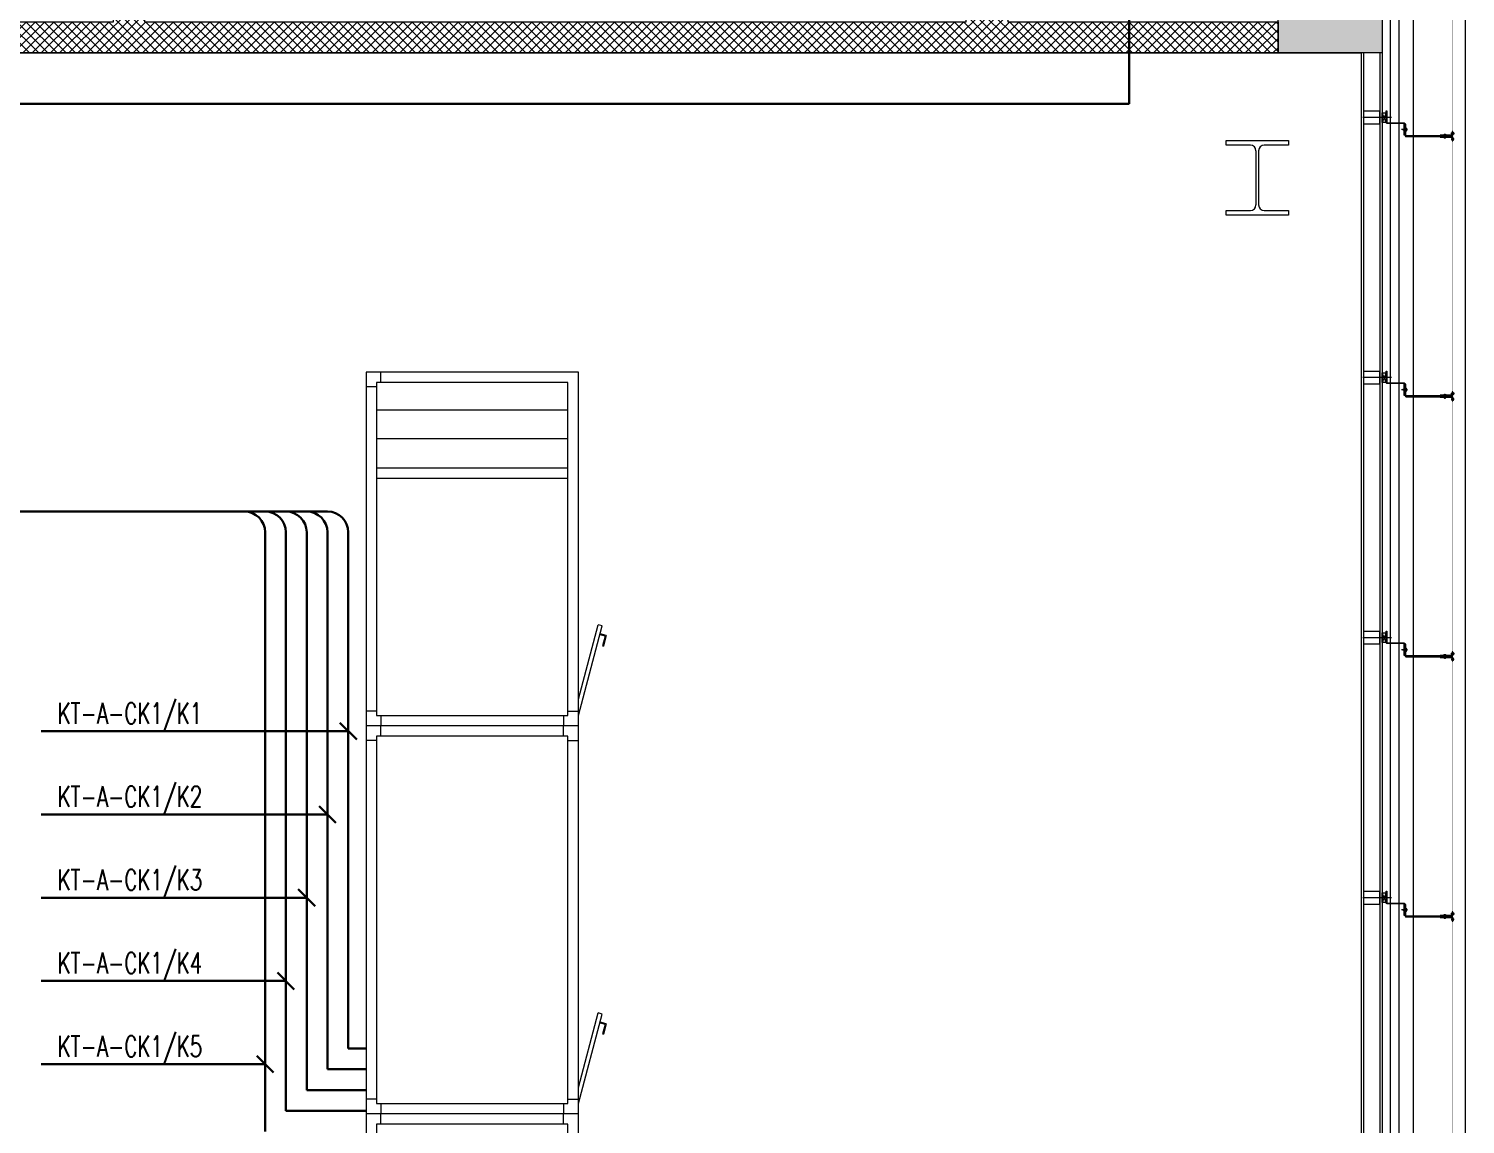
# Model space of a CAD drawing. Extents: x -1457 to 23780, y -2071 to 4205.
# Drawn here: x 21967 to 22657, y 1850 to 2377 of the extents above; entities that cross this region are included whole.
import ezdxf

# ---------------------------------------------------------------- set-up
doc = ezdxf.new("R2010")
doc.units = 0
doc.header["$MEASUREMENT"] = 0
doc.linetypes.add('HIDDEN', pattern=[0.375, 0.25, -0.125])
doc.layers.get('0').update_dxf_attribs({"color": 9, "lineweight": 9})
for name, color, linetype, lineweight in [('_TP-AHU-KAPI', 5, 'Continuous', 9), ('AHU Cihaz', 32, 'Continuous', 9), ('E-KABLO', 7, 'Continuous', 30), ('E-YAZI', 7, 'Continuous', 30), ('M-TEFRIS2-015', 129, 'Continuous', 9)]:
    doc.layers.add(name, color=color, linetype=linetype, lineweight=lineweight)
doc.styles.add('E-YAZI', font='txttw.shx')

# ---------------------------------------------------------------- blocks, each defined once
blk = doc.blocks.new('prf-36')
for p, q in [((-15, 18), (15, 18)), ((-15, 15.75), (-15, 18)), ((-3.325, 15.75), (-15, 15.75)), ((15, 15.75), (3.325, 15.75)), ((15, 18), (15, 15.75)), ((-0.625, 13.05), (-0.625, -13.05)), ((0.625, 13.05), (0.625, -13.05)), ((-15, -15.75), (-3.325, -15.75)), ((-15, -18), (-15, -15.75)), ((15, -18), (-15, -18)), ((3.325, -15.75), (15, -15.75)), ((15, -15.75), (15, -18))]:
    blk.add_line(p, q)
for centre, start, end in [((-3.325, 13.05), 0, 90), ((3.325, 13.05), 90, 180), ((-3.325, -13.05), 270, 0), ((3.325, -13.05), 180, 270)]:
    blk.add_arc(centre, 2.7, start, end)
blk = doc.blocks.new('p- alum kaplama profil')
at = {"lineweight": 13}
blk.add_lwpolyline([(7.12, 12.59), (7.12, 26.49)], dxfattribs=at)
at = {"lineweight": 18}
blk.add_lwpolyline([(4.09, 6.16), (-1.41, 6.16), (-1.41, 6.46), (4.09, 6.46, 0.414214), (4.29, 6.66), (4.29, 14.66, -0.414214), (4.79, 15.16), (10.29, 15.16), (10.29, 14.86), (4.79, 14.86, 0.414214), (4.59, 14.66), (4.59, 6.66, -0.414214)], format="xyb", close=True, dxfattribs=at)
at = {"lineweight": 5}
blk.add_lwpolyline([(9.44, 15.16), (4.79, 15.16), (4.79, 17.16), (9.44, 17.16)], close=True, dxfattribs=at)
for points in [[(4.79, 15.16), (9.44, 17.16)], [(9.44, 15.16), (4.79, 17.16)]]:
    blk.add_lwpolyline(points, dxfattribs=at)
blk.add_lwpolyline([(-2.06, 5.56), (-2.06, -2.34), (-2.06, -15.69), (-1.66, -15.69), (-1.66, -2.34), (-1.66, 5.56), (-1.66, 5.56), (-1.66, 5.57), (-1.66, 5.57), (-1.66, 5.58), (-1.66, 5.58), (-1.65, 5.59), (-1.65, 5.59), (-1.65, 5.59), (-1.65, 5.6), (-1.65, 5.6), (-1.64, 5.61), (-1.64, 5.61), (-1.64, 5.62), (-1.64, 5.62), (-1.63, 5.62), (-1.63, 5.63), (-1.63, 5.63), (-1.62, 5.63), (-1.62, 5.64), (-1.61, 5.64), (-1.61, 5.64), (-1.61, 5.64), (-1.6, 5.65), (-1.6, 5.65), (-1.59, 5.65), (-1.59, 5.65), (-1.58, 5.65), (-1.58, 5.65), (-1.57, 5.66), (-1.57, 5.66), (-1.56, 5.66), (-1.56, 5.66), (3.94, 5.66), (3.94, 6.06), (-1.56, 6.06), (-1.58, 6.06), (-1.61, 6.05), (-1.63, 6.05), (-1.66, 6.05), (-1.68, 6.04), (-1.7, 6.03), (-1.73, 6.03), (-1.75, 6.02), (-1.77, 6.01), (-1.79, 6), (-1.82, 5.99), (-1.84, 5.97), (-1.86, 5.96), (-1.88, 5.94), (-1.89, 5.93), (-1.91, 5.91), (-1.93, 5.89), (-1.95, 5.87), (-1.96, 5.85), (-1.97, 5.83), (-1.99, 5.81), (-2, 5.79), (-2.01, 5.77), (-2.02, 5.75), (-2.03, 5.72), (-2.04, 5.7), (-2.04, 5.68), (-2.05, 5.65), (-2.05, 5.63), (-2.06, 5.61), (-2.06, 5.58)], close=True)
blk.add_lwpolyline([(-1.66, -2.34), (-2.06, -2.34)])
for points in [[(-2.36, -10.84), (-2.36, -16.39), (-2.36, -16.39, -0.414214), (-2.51, -16.54), (-2.51, -16.54), (-4.06, -16.54), (-4.06, -16.84), (-2.51, -16.84), (-2.51, -16.84, 0.414214), (-2.06, -16.39), (-2.06, -10.84)], [(-1.36, -10.84), (-1.66, -10.84), (-1.66, -16.39, 0.414214), (-1.21, -16.84), (-1.21, -16.84), (0.34, -16.84), (0.34, -16.54), (-1.21, -16.54), (-1.21, -16.54, -0.414214), (-1.36, -16.39), (-1.36, -16.39)]]:
    blk.add_lwpolyline(points, format="xyb", close=True)
for points in [[(1.61, 6.87, -10), (0.98, 6.96, -10)], [(1.56, 7.05, -10), (1.02, 7.13, -10)], [(1.05, 6.91, -10), (1.29, 7.56, -10)], [(1.29, 4.93, -10), (1.29, 7.8, -10)], [(1.53, 6.82, -10), (1.29, 7.56, -10)], [(0.67, 5.66, -10), (1.91, 5.66, -10)], [(0.67, 5.66, -10), (0.67, 5.64, -10), (0.67, 5.62, -10), (0.67, 5.6, -10), (0.68, 5.58, -10), (0.68, 5.56, -10), (0.69, 5.54, -10), (0.69, 5.52, -10), (0.7, 5.5, -10), (0.7, 5.48, -10), (0.71, 5.46, -10), (0.72, 5.45, -10), (0.73, 5.43, -10), (0.74, 5.41, -10), (0.75, 5.4, -10), (0.76, 5.38, -10), (0.77, 5.36, -10), (0.79, 5.35, -10), (0.8, 5.33, -10), (0.81, 5.32, -10), (0.83, 5.31, -10), (0.84, 5.29, -10), (0.86, 5.28, -10), (0.87, 5.27, -10), (0.89, 5.26, -10), (0.91, 5.25, -10), (0.92, 5.24, -10), (0.94, 5.23, -10), (0.96, 5.22, -10), (0.98, 5.21, -10), (1, 5.21, -10), (1.02, 5.2, -10), (1.03, 5.2, -10)], [(0.96, 5.66, -10), (0.97, 5.66, -10), (0.97, 5.66, -10), (0.97, 5.66, -10), (0.98, 5.66, -10), (0.98, 5.66, -10), (0.99, 5.66, -10), (0.99, 5.66, -10), (1, 5.66, -10), (1, 5.67, -10), (1, 5.67, -10), (1.01, 5.67, -10), (1.01, 5.67, -10), (1.01, 5.67, -10), (1.02, 5.68, -10), (1.02, 5.68, -10), (1.02, 5.68, -10), (1.03, 5.69, -10), (1.03, 5.69, -10), (1.03, 5.69, -10), (1.04, 5.7, -10), (1.04, 5.7, -10), (1.04, 5.7, -10), (1.04, 5.71, -10), (1.04, 5.71, -10), (1.05, 5.72, -10), (1.05, 5.72, -10), (1.05, 5.72, -10), (1.05, 5.73, -10), (1.05, 5.73, -10), (1.05, 5.74, -10), (1.05, 5.74, -10), (1.05, 5.75, -10)], [(1.33, 5.85, -10), (0.98, 5.88, -10)], [(1.03, 5.2, -10), (1.04, 5.2, -10), (1.05, 5.19, -10), (1.05, 5.19, -10), (1.06, 5.19, -10), (1.06, 5.19, -10), (1.07, 5.19, -10), (1.07, 5.19, -10), (1.08, 5.19, -10), (1.08, 5.19, -10), (1.09, 5.19, -10), (1.09, 5.18, -10), (1.1, 5.18, -10), (1.1, 5.18, -10), (1.11, 5.18, -10), (1.11, 5.18, -10), (1.12, 5.18, -10), (1.12, 5.18, -10), (1.13, 5.18, -10), (1.13, 5.18, -10), (1.14, 5.18, -10), (1.15, 5.18, -10), (1.15, 5.18, -10), (1.16, 5.17, -10), (1.16, 5.17, -10), (1.17, 5.17, -10), (1.17, 5.17, -10), (1.18, 5.17, -10), (1.18, 5.17, -10), (1.19, 5.17, -10), (1.19, 5.17, -10), (1.2, 5.17, -10), (1.2, 5.17, -10)], [(1.05, 5.83, -10), (1.05, 6.01, -10)], [(1.05, 5.75, -10), (1.05, 5.83, -10)], [(1.2, 5.17, -10), (1.2, 5.2, -10)], [(1.38, 5.2, -10), (1.2, 5.2, -10)], [(1.29, 6.16, -10), (1.29, 6.26, -10)], [(1.38, 5.17, -10), (1.38, 5.2, -10)], [(1.38, 5.17, -10), (1.38, 5.17, -10), (1.39, 5.17, -10), (1.39, 5.17, -10), (1.4, 5.17, -10), (1.41, 5.17, -10), (1.41, 5.17, -10), (1.42, 5.17, -10), (1.42, 5.17, -10), (1.43, 5.17, -10), (1.43, 5.18, -10), (1.44, 5.18, -10), (1.44, 5.18, -10), (1.45, 5.18, -10), (1.45, 5.18, -10), (1.46, 5.18, -10), (1.46, 5.18, -10), (1.47, 5.18, -10), (1.47, 5.18, -10), (1.48, 5.18, -10), (1.48, 5.18, -10), (1.49, 5.18, -10), (1.5, 5.19, -10), (1.5, 5.19, -10), (1.51, 5.19, -10), (1.51, 5.19, -10), (1.52, 5.19, -10), (1.52, 5.19, -10), (1.53, 5.19, -10), (1.53, 5.19, -10), (1.54, 5.19, -10), (1.54, 5.2, -10), (1.55, 5.2, -10)], [(1.53, 5.75, -10), (1.53, 5.92, -10)], [(1.53, 5.75, -10), (1.53, 5.74, -10), (1.53, 5.74, -10), (1.53, 5.73, -10), (1.53, 5.73, -10), (1.53, 5.72, -10), (1.54, 5.72, -10), (1.54, 5.72, -10), (1.54, 5.71, -10), (1.54, 5.71, -10), (1.54, 5.7, -10), (1.54, 5.7, -10), (1.55, 5.7, -10), (1.55, 5.69, -10), (1.55, 5.69, -10), (1.55, 5.69, -10), (1.56, 5.68, -10), (1.56, 5.68, -10), (1.56, 5.68, -10), (1.57, 5.67, -10), (1.57, 5.67, -10), (1.58, 5.67, -10), (1.58, 5.67, -10), (1.58, 5.67, -10), (1.59, 5.66, -10), (1.59, 5.66, -10), (1.6, 5.66, -10), (1.6, 5.66, -10), (1.6, 5.66, -10), (1.61, 5.66, -10), (1.61, 5.66, -10), (1.62, 5.66, -10), (1.62, 5.66, -10)], [(1.55, 5.2, -10), (1.57, 5.2, -10), (1.59, 5.21, -10), (1.6, 5.21, -10), (1.62, 5.22, -10), (1.64, 5.23, -10), (1.66, 5.24, -10), (1.68, 5.25, -10), (1.69, 5.26, -10), (1.71, 5.27, -10), (1.73, 5.28, -10), (1.74, 5.29, -10), (1.76, 5.31, -10), (1.77, 5.32, -10), (1.78, 5.33, -10), (1.8, 5.35, -10), (1.81, 5.36, -10), (1.82, 5.38, -10), (1.83, 5.4, -10), (1.84, 5.41, -10), (1.85, 5.43, -10), (1.86, 5.45, -10), (1.87, 5.46, -10), (1.88, 5.48, -10), (1.89, 5.5, -10), (1.89, 5.52, -10), (1.9, 5.54, -10), (1.9, 5.56, -10), (1.9, 5.58, -10), (1.91, 5.6, -10), (1.91, 5.62, -10), (1.91, 5.64, -10), (1.91, 5.66, -10)], [(-2.86, -13.04, 0), (-0.86, -13.04, 0)], [(-2.36, -12.52, 0), (-2.4, -12.53, 0), (-2.43, -12.56, 0), (-2.47, -12.58, 0), (-2.5, -12.6, 0), (-2.53, -12.63, 0), (-2.56, -12.66, 0), (-2.59, -12.69, 0), (-2.61, -12.73, 0), (-2.63, -12.76, 0), (-2.65, -12.8, 0), (-2.67, -12.84, 0), (-2.68, -12.88, 0), (-2.69, -12.92, 0), (-2.7, -12.96, 0), (-2.71, -13, 0), (-2.71, -13.04, 0), (-2.71, -13.08, 0), (-2.7, -13.13, 0), (-2.69, -13.17, 0), (-2.68, -13.21, 0), (-2.67, -13.25, 0), (-2.65, -13.28, 0), (-2.63, -13.32, 0), (-2.61, -13.36, 0), (-2.59, -13.39, 0), (-2.56, -13.42, 0), (-2.53, -13.45, 0), (-2.5, -13.48, 0), (-2.47, -13.51, 0), (-2.43, -13.53, 0), (-2.4, -13.55, 0), (-2.36, -13.57, 0)], [(-2.36, -13.04, 0), (-2.36, -12.52, 0)], [(-2.36, -13.04, 0), (-2.36, -12.73, 0)], [(-2.36, -12.73, 0), (-2.36, -13.04, 0)], [(-1.36, -12.73, 0), (-2.36, -12.73, 0)], [(-2.36, -13.04, 0), (-2.36, -13.36, 0)], [(-2.36, -13.04, 0), (-2.36, -13.57, 0)], [(-2.36, -13.36, 0), (-2.36, -13.04, 0)], [(-1.36, -13.36, 0), (-2.36, -13.36, 0)], [(-1.36, -13.04, 0), (-1.36, -12.37, 0)], [(-1.36, -13.72, 0), (-1.32, -13.68, 0), (-1.29, -13.65, 0), (-1.26, -13.61, 0), (-1.23, -13.58, 0), (-1.2, -13.54, 0), (-1.18, -13.5, 0), (-1.16, -13.45, 0), (-1.14, -13.41, 0), (-1.12, -13.37, 0), (-1.1, -13.32, 0), (-1.09, -13.28, 0), (-1.08, -13.23, 0), (-1.07, -13.18, 0), (-1.06, -13.14, 0), (-1.06, -13.09, 0), (-1.06, -13.04, 0), (-1.06, -12.99, 0), (-1.06, -12.95, 0), (-1.07, -12.9, 0), (-1.08, -12.85, 0), (-1.09, -12.81, 0), (-1.1, -12.76, 0), (-1.12, -12.72, 0), (-1.14, -12.67, 0), (-1.16, -12.63, 0), (-1.18, -12.59, 0), (-1.2, -12.55, 0), (-1.23, -12.51, 0), (-1.26, -12.47, 0), (-1.29, -12.43, 0), (-1.32, -12.4, 0), (-1.36, -12.37, 0)], [(-1.36, -13.04, 0), (-1.36, -13.72, 0)], [(-3.84, -17.04, 0), (-3.81, -17.07, 0), (-3.78, -17.1, 0), (-3.75, -17.12, 0), (-3.72, -17.15, 0), (-3.69, -17.17, 0), (-3.66, -17.19, 0), (-3.62, -17.21, 0), (-3.59, -17.23, 0), (-3.55, -17.24, 0), (-3.52, -17.26, 0), (-3.48, -17.27, 0), (-3.44, -17.28, 0), (-3.4, -17.28, 0), (-3.36, -17.29, 0), (-3.32, -17.29, 0), (-3.29, -17.29, 0), (-3.25, -17.29, 0), (-3.21, -17.29, 0), (-3.17, -17.28, 0), (-3.13, -17.28, 0), (-3.09, -17.27, 0), (-3.06, -17.26, 0), (-3.02, -17.24, 0), (-2.98, -17.23, 0), (-2.95, -17.21, 0), (-2.91, -17.19, 0), (-2.88, -17.17, 0), (-2.85, -17.15, 0), (-2.82, -17.12, 0), (-2.79, -17.1, 0), (-2.76, -17.07, 0), (-2.73, -17.04, 0)], [(-3.29, -17.04, 0), (-3.84, -17.04, 0)], [(-2.85, -16.54, 0), (-2.86, -16.51, 0), (-2.87, -16.47, 0), (-2.89, -16.44, 0), (-2.91, -16.41, 0), (-2.93, -16.38, 0), (-2.96, -16.35, 0), (-2.98, -16.33, 0), (-3.01, -16.31, 0), (-3.04, -16.29, 0), (-3.07, -16.27, 0), (-3.11, -16.25, 0), (-3.14, -16.24, 0), (-3.18, -16.23, 0), (-3.21, -16.22, 0), (-3.25, -16.22, 0), (-3.29, -16.22, 0), (-3.32, -16.22, 0), (-3.36, -16.22, 0), (-3.39, -16.23, 0), (-3.43, -16.24, 0), (-3.46, -16.25, 0), (-3.5, -16.27, 0), (-3.53, -16.29, 0), (-3.56, -16.31, 0), (-3.59, -16.33, 0), (-3.61, -16.35, 0), (-3.64, -16.38, 0), (-3.66, -16.41, 0), (-3.68, -16.44, 0), (-3.7, -16.47, 0), (-3.71, -16.51, 0), (-3.73, -16.54, 0)], [(-3.29, -16.54, 0), (-3.73, -16.54, 0)], [(-3.29, -16.54, 0), (-3.55, -16.54, 0)], [(-3.55, -16.54, 0), (-3.29, -16.54, 0)], [(-3.55, -17.04, 0), (-3.55, -16.54, 0)], [(-3.29, -17.54, 0), (-3.29, -16.04, 0)], [(-3.29, -16.54, 0), (-2.85, -16.54, 0)], [(-3.29, -16.54, 0), (-3.03, -16.54, 0)], [(-3.03, -16.54, 0), (-3.29, -16.54, 0)], [(-3.29, -17.04, 0), (-2.73, -17.04, 0)], [(-3.03, -17.04, 0), (-3.03, -16.54, 0)], [(-0.56, -17.04, 0), (-1.11, -17.04, 0)], [(0, -17.04, 0), (-0.03, -17.07, 0), (-0.06, -17.1, 0), (-0.09, -17.12, 0), (-0.12, -17.15, 0), (-0.15, -17.17, 0), (-0.18, -17.19, 0), (-0.22, -17.21, 0), (-0.25, -17.23, 0), (-0.29, -17.24, 0), (-0.33, -17.26, 0), (-0.36, -17.27, 0), (-0.4, -17.28, 0), (-0.44, -17.28, 0), (-0.48, -17.29, 0), (-0.52, -17.29, 0), (-0.56, -17.29, 0), (-0.59, -17.29, 0), (-0.63, -17.29, 0), (-0.67, -17.28, 0), (-0.71, -17.28, 0), (-0.75, -17.27, 0), (-0.79, -17.26, 0), (-0.82, -17.24, 0), (-0.86, -17.23, 0), (-0.89, -17.21, 0), (-0.93, -17.19, 0), (-0.96, -17.17, 0), (-0.99, -17.15, 0), (-1.02, -17.12, 0), (-1.05, -17.1, 0), (-1.08, -17.07, 0), (-1.11, -17.04, 0)], [(-1, -16.54, 0), (-0.98, -16.51, 0), (-0.97, -16.47, 0), (-0.95, -16.44, 0), (-0.93, -16.41, 0), (-0.91, -16.38, 0), (-0.88, -16.35, 0), (-0.86, -16.33, 0), (-0.83, -16.31, 0), (-0.8, -16.29, 0), (-0.77, -16.27, 0), (-0.73, -16.25, 0), (-0.7, -16.24, 0), (-0.66, -16.23, 0), (-0.63, -16.22, 0), (-0.59, -16.22, 0), (-0.56, -16.22, 0), (-0.52, -16.22, 0), (-0.48, -16.22, 0), (-0.45, -16.23, 0), (-0.41, -16.24, 0), (-0.38, -16.25, 0), (-0.34, -16.27, 0), (-0.31, -16.29, 0), (-0.28, -16.31, 0), (-0.25, -16.33, 0), (-0.23, -16.35, 0), (-0.2, -16.38, 0), (-0.18, -16.41, 0), (-0.16, -16.44, 0), (-0.14, -16.47, 0), (-0.13, -16.51, 0), (-0.12, -16.54, 0)], [(-0.56, -16.54, 0), (-1, -16.54, 0)], [(-0.56, -16.54, 0), (-0.82, -16.54, 0)], [(-0.82, -16.54, 0), (-0.56, -16.54, 0)], [(-0.82, -17.04, 0), (-0.82, -16.54, 0)], [(-0.56, -17.54, 0), (-0.56, -16.04, 0)], [(-0.56, -16.54, 0), (-0.3, -16.54, 0)], [(-0.56, -16.54, 0), (-0.12, -16.54, 0)], [(-0.3, -16.54, 0), (-0.56, -16.54, 0)], [(-0.56, -17.04, 0), (0, -17.04, 0)], [(-0.3, -17.04, 0), (-0.3, -16.54, 0)]]:
    blk.add_polyline3d(points)
blk = doc.blocks.new('455 Kapı Sağ')
at = {"layer": '_TP-AHU-KAPI'}
for p, q in [((0, 0), (429.8, -115.2)), ((77.3, 0), (435, -95.9)), ((333.9, -115.9), (332.7, -120.2)), ((383.4, -133.8), (332.7, -120.2)), ((380.2, -128.3), (333.9, -115.9)), ((380.2, -128.3), (386.8, -103.7)), ((383.4, -133.8), (391.2, -104.8)), ((429.8, -115.2), (435, -95.9))]:
    blk.add_line(p, q, dxfattribs=at)

msp = doc.modelspace()

# ---------------------------------------------------------------- hatches: boundary and pattern name
at = {"layer": 'M-TEFRIS2-015', "linetype": 'HIDDEN', "lineweight": 0}
h = msp.add_hatch(dxfattribs=at)
h.set_pattern_fill('ANSI33', color=256, scale=25, style=0)
h.paths.add_polyline_path([(22137.5, 2825), (22617.5, 2825), (22617.5, 2365), (22567.5, 2365), (22567.5, 2475), (22177.5, 2475), (22137.5, 2475), (22137.5, 2515), (22567.5, 2515), (22567.5, 2785), (22137.5, 2785)])
h = msp.add_hatch(dxfattribs=at)
h.set_pattern_fill('ANSI37', color=256, scale=25, style=0)
h.set_pattern_definition([(45, (-10, 0), (-2.2097087, 2.2097087), []), (135, (-10, 0), (-2.2097087, -2.2097087), [])])
h.paths.add_polyline_path([(22047.5, 2365), (21897.5, 2365), (21897.5, 2380), (22007.5, 2380), (22007.5, 2675), (22022.5, 2675), (22022.5, 2490), (22137.5, 2490), (22137.5, 2475), (22022.5, 2475), (22022.5, 2380), (22417.5, 2380), (22417.5, 2475), (22437.5, 2475), (22437.5, 2380), (22567.5, 2380), (22567.5, 2365), (22067.5, 2365)])

# ---------------------------------------------------------------- linework, layer by layer
at = {"layer": 'AHU Cihaz'}
for p, q in [((22231.05, 2211.65), (22129.05, 2211.65)), ((22129.05, 2211.65), (22129.05, 2041.65)), ((22136.15, 2206.65), (22136.15, 2211.65)), ((22231.05, 2041.65), (22231.05, 2211.65)), ((22134.05, 2204.55), (22129.05, 2204.55)), ((22226.05, 2206.65), (22134.05, 2206.65)), ((22134.05, 2206.65), (22134.05, 2046.65)), ((22226.05, 2046.65), (22226.05, 2206.65)), ((22226.05, 2193.4), (22134.05, 2193.4)), ((22226.05, 2179.6), (22134.05, 2179.6)), ((22134.05, 2165.65), (22226.05, 2165.65)), ((22134.05, 2160.65), (22226.05, 2160.65)), ((22134.05, 2048.75), (22129.05, 2048.75)), ((22134.05, 2046.65), (22226.05, 2046.65)), ((22136.15, 2046.65), (22136.15, 2041.65)), ((22223.95, 2046.65), (22223.95, 2041.65)), ((22226.05, 2048.75), (22231.05, 2048.75)), ((22231.05, 2041.65), (22129.05, 2041.65)), ((22129.05, 2041.65), (22129.05, 1855.15)), ((22136.15, 2036.65), (22136.15, 2041.65)), ((22223.95, 2036.65), (22223.95, 2041.65)), ((22231.05, 1855.15), (22231.05, 2041.65)), ((22134.05, 2034.55), (22129.05, 2034.55)), ((22226.05, 2036.65), (22134.05, 2036.65)), ((22134.05, 2036.65), (22134.05, 1860.15)), ((22226.05, 1860.15), (22226.05, 2036.65)), ((22226.05, 2034.55), (22231.05, 2034.55)), ((22134.05, 1862.25), (22129.05, 1862.25)), ((22134.05, 1860.15), (22226.05, 1860.15)), ((22136.15, 1860.15), (22136.15, 1855.15)), ((22223.95, 1860.15), (22223.95, 1855.15)), ((22226.05, 1862.25), (22231.05, 1862.25)), ((22231.05, 1855.15), (22129.05, 1855.15)), ((22129.05, 1855.15), (22129.05, 1734.65)), ((22136.15, 1850.15), (22136.15, 1855.15)), ((22223.95, 1850.15), (22223.95, 1855.15)), ((22231.05, 1734.65), (22231.05, 1855.15)), ((22226.05, 1850.15), (22134.05, 1850.15)), ((22134.05, 1850.15), (22134.05, 1739.65)), ((22226.05, 1739.65), (22226.05, 1850.15))]:
    msp.add_line(p, q, dxfattribs=at)
at = {"layer": 'E-KABLO', "color": 6}
for p, q in [((22495.87, 2454.72), (22495.87, 2340.52)), ((22495.87, 2340.52), (21868.75, 2340.52)), ((21878.75, 2144.63), (22110.43, 2144.63)), ((22080.43, 1846.59), (22080.43, 2134.63)), ((22090.43, 1856.59), (22090.43, 2134.63)), ((22100.43, 1866.59), (22100.43, 2134.63)), ((22110.43, 1876.59), (22110.43, 2134.63)), ((22120.43, 1886.59), (22120.43, 2134.63)), ((22129.05, 1886.59), (22120.43, 1886.59)), ((22129.05, 1876.59), (22110.43, 1876.59)), ((22129.05, 1866.59), (22100.43, 1866.59)), ((22129.05, 1856.59), (22090.43, 1856.59))]:
    msp.add_line(p, q, dxfattribs=at)
for centre in [(22070.43, 2134.63), (22080.43, 2134.63), (22090.43, 2134.63), (22100.43, 2134.63), (22110.43, 2134.63)]:
    msp.add_arc(centre, 10, 0, 90, dxfattribs=at)
at = {"layer": 'E-YAZI'}
for p, q in [((21972.82, 2039.03), (22120.43, 2039.03)), ((22116.39, 2043.07), (22124.47, 2034.99)), ((21972.82, 1999.03), (22110.43, 1999.03)), ((22106.39, 2003.07), (22114.47, 1994.99)), ((22096.39, 1963.07), (22104.47, 1954.99)), ((21972.82, 1959.03), (22100.43, 1959.03)), ((22086.39, 1923.07), (22094.47, 1914.99)), ((21972.82, 1919.03), (22090.43, 1919.03)), ((21972.82, 1879.03), (22080.43, 1879.03)), ((22076.39, 1883.07), (22084.47, 1874.99))]:
    msp.add_line(p, q, dxfattribs=at)
at = {"layer": 'M-TEFRIS2-015', "linetype": 'HIDDEN', "lineweight": 0}
for points in [[(18957.5, 1124.33), (18957.5, 1124.33), (18957.5, 2865), (22657.5, 2865), (22657.49, 2206.39)], [(18957.5, 1124.33), (18957.5, 1124.33), (18957.5, 2865), (22657.5, 2865), (22657.49, 2206.39)], [(21745, 2840), (22632.5, 2840), (22632.5, 310), (21817.5, 310)], [(21832.5, 317), (22625.67, 317), (22625.71, 2833.2), (21745, 2833.26)], [(21828.5, 321), (22621.5, 321), (22621.5, 2829), (21745, 2829)], [(22617.5, 2365), (22617.5, 325), (21832.5, 325)], [(22616.5, 2365), (22616.5, 326), (21841.5, 326)], [(22608.5, 2365), (22608.5, 334), (21841.5, 334)], [(22607.5, 2365), (22607.5, 335), (21842.5, 335)], [(22608.5, 2365), (22608.5, 334)]]:
    msp.add_lwpolyline(points, dxfattribs=at)
for points in [[(22657.49, 285), (18957.5, 285), (18957.5, 2865), (22657.5, 2865)], [(22137.5, 2825), (22617.5, 2825), (22617.5, 2365), (22567.5, 2365), (22567.5, 2475), (22177.5, 2475), (22177.5, 2475), (22137.5, 2475), (22137.5, 2515), (22567.5, 2515), (22567.5, 2785), (22137.5, 2785)], [(22047.5, 2365), (22047.5, 2365), (21897.5, 2365), (21897.5, 2380), (22007.5, 2380), (22007.5, 2675), (22022.5, 2675), (22022.5, 2490), (22137.5, 2490), (22137.5, 2475), (22022.5, 2475), (22022.5, 2380), (22417.5, 2380), (22417.5, 2475), (22437.5, 2475), (22437.5, 2380), (22567.5, 2380), (22567.5, 2365), (22067.5, 2365), (22067.5, 2365)], [(21842.5, 2365), (22607.5, 2365), (22607.5, 1039), (21842.5, 1039)], [(22608.5, 2330.97), (22616.5, 2330.97), (22616.5, 2336.97), (22608.5, 2336.97)], [(22608.5, 2205.97), (22616.5, 2205.97), (22616.5, 2211.97), (22608.5, 2211.97)], [(22608.5, 2080.97), (22616.5, 2080.97), (22616.5, 2086.97), (22608.5, 2086.97)], [(22608.5, 1955.97), (22616.5, 1955.97), (22616.5, 1961.97), (22608.5, 1961.97)]]:
    msp.add_lwpolyline(points, close=True, dxfattribs=at)
for points, const_width in [([(18963.5, 1124.33), (18963.5, 2859), (22651.5, 2859), (22651.5, 2206.39)], 0.2), ([(18963.5, 1124.33), (18963.5, 2859), (22651.5, 2859), (22651.5, 2206.39)], 0.2), ([(20467.5, 291), (18963.5, 291), (18963.5, 2859), (22651.5, 2859), (22651.5, 291), (21824.7, 291)], 0.2), ([(21821.5, 314), (22628.5, 314), (22628.5, 2836), (21738.19, 2836)], 0.1)]:
    msp.add_lwpolyline(points, dxfattribs=dict(at, const_width=const_width))

# ---------------------------------------------------------------- block references
at = {"layer": 'AHU Cihaz', "xscale": 0.1, "yscale": 0.1, "zscale": 0.1, "rotation": 90}
for p in [(22231.05, 2046.65), (22231.05, 1860.15)]:
    msp.add_blockref('455 Kapı Sağ', p, dxfattribs=at)
at = {"layer": 'M-TEFRIS2-015', "linetype": 'HIDDEN', "lineweight": 0, "rotation": 90}
for p in [(22634.66, 2326.86), (22634.66, 2201.86), (22634.66, 2076.86), (22634.66, 1951.86)]:
    msp.add_blockref('p- alum kaplama profil', p, dxfattribs=at)
at = {"layer": 'M-TEFRIS2-015', "linetype": 'HIDDEN', "lineweight": 0}
msp.add_blockref('prf-36', (22557.5, 2304.99), dxfattribs=at)

# ---------------------------------------------------------------- texts
at = {"layer": 'E-KABLO', "color": 3, "linetype": 'Continuous', "style": 'E-YAZI', "width": 0.7}
for s, p in [('KT-A-CK1/K1', (21980.61, 2042.62)), ('KT-A-CK1/K2', (21980.61, 2002.62)), ('KT-A-CK1/K3', (21980.61, 1962.62)), ('KT-A-CK1/K4', (21980.61, 1922.62)), ('KT-A-CK1/K5', (21980.61, 1882.62))]:
    msp.add_text(s, height=10, dxfattribs=at).set_placement(p)

doc.saveas('drawing.dxf')
